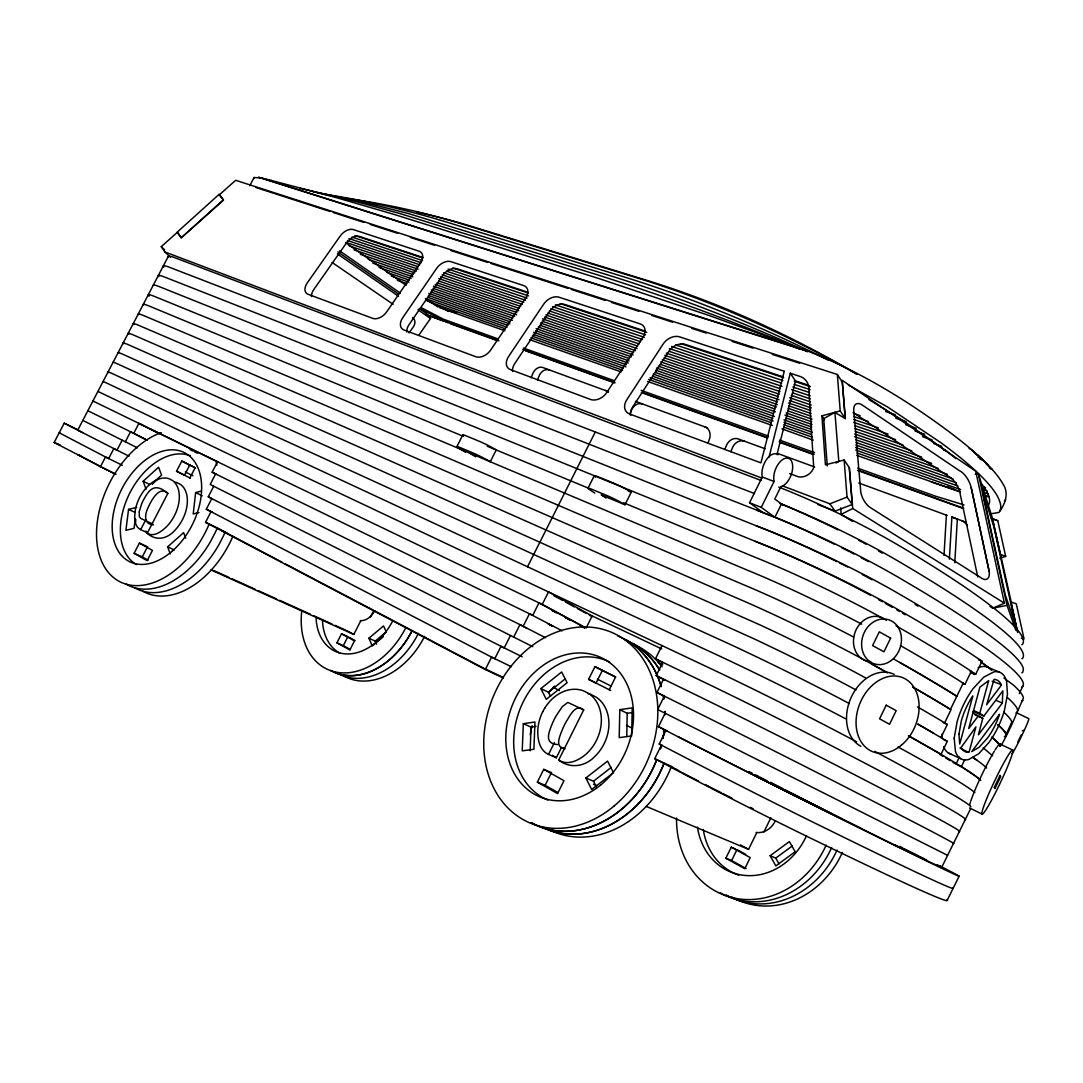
<?xml version="1.0" encoding="UTF-8"?>
<svg xmlns="http://www.w3.org/2000/svg" width="1083" height="1083" viewBox="0 0 1083 1083"><rect width="100%" height="100%" fill="white"/><g stroke="black" fill="none" stroke-linecap="round" stroke-linejoin="round"><path stroke-width="1.5" d="M941.872 737.455L941.899 734.233M626.759 736.21L627.206 713.291L619.801 709.676L619.205 737.645L631.673 735.953L632.201 707.876L619.801 709.676M530.129 750.763L531.063 727.113L523.333 723.688L522.223 750.857L533.905 749.26L534.961 721.995L523.333 723.688M943.997 555.403L946.407 515.007M949.371 559.18L951.876 516.997L965.765 522.223M954.773 562.808L957.331 519.136L951.876 516.997M201.357 491.113L195.644 492.548L193.221 513.951L198.947 512.57M135.28 518.649L134.062 528.342L125.899 530.318L128.566 509.376L136.702 507.345M135.429 522.764L135.835 519.556M79.045 430.425L64.208 423.155L54.15 442.487L115.543 474.286M1004.388 736.724L1005.687 736.088L1005.972 734.179A348.577 23.826 26.4 0 0 998.025 724.933M1005.687 736.088L1006.012 734.22A351.813 24.043 26.4 0 0 997.795 724.744M989.876 513.965L999.027 512.435C1002.79 507.304 999.663 500.508 997.077 495.554A295.009 50.915 26.1 0 0 940.694 442.568L888.046 407.262L848.422 385.074M972.561 712.831L982.782 718.3L978.409 734.843L1002.33 703.07L1002.844 690.859L983.865 716.066L973.17 711.355M1000.083 510.932C1005.565 502.837 1009.058 492.494 1002.817 483.776A295.063 52.864 26.1 0 0 983.35 460.343A295.036 52.85 26.1 0 0 946.813 430.059C903.791 398.233 857.533 370.413 807.539 351L261.098 177.883L254.045 177.531L249.767 185.748M1016.179 712.912A115.191 9.233 25.7 0 0 1017.154 712.316L1017.614 710.082A351.515 28.794 26.3 0 0 1007.461 697.628M1017.154 712.316L1023.421 698.048A351.366 31.177 26.3 0 0 1013.512 685.119L1003.955 678.066M776.998 454.481L795.491 380.932L790.279 373.242L769.052 457.08M254.045 177.531L254.018 178.6M969.082 752.198L975.905 726.896L961.014 747.622A37.323 16.407 -66.2 0 0 968.446 752.292L959.985 748.028M983.865 716.066L979.777 713.291L988.671 680.611L979.871 687.163L968.716 728.507L978.694 715.538M531.239 377.71L532.403 374.556A9.774 7.324 -69.6 0 1 543.111 367.624L608.538 391.667M537.534 380.065L538.698 376.938A9.733 7.31 -69.5 0 1 549.379 370.048M629.859 414.342L631.051 411.174A10.18 7.987 -69 0 1 642.585 404.108M707.93 443.164L709.108 440.064A10.546 8.515 -68.5 0 0 704.64 426.661M724.879 449.472L726.07 446.345A10.708 8.772 -68.2 0 1 738.606 439.062L765.14 448.768M730.876 451.733L732.067 448.619A10.654 8.759 -68.1 0 1 744.576 441.377M1017.736 742.193L1021.323 734.761M665.91 730.511L659.222 744.021L661.415 745.158L654.728 758.682L681.573 772.842A126.873 2.883 26.9 0 0 810.165 837.958L832.177 848.639A356.402 7.391 26.8 0 0 946.975 900.745L959.159 876.161A116.842 0.785 26.8 0 0 939.57 865.764M933.627 733.205A352.246 16.868 26.5 0 0 917.707 724.026L947.314 741.314L940.992 754.35L908.461 735.804M959.389 757.112L955.951 764.178L953.067 762.432M908.596 735.858A352.395 14.472 26.5 0 1 980.738 780.301A352.3 14.472 26.5 0 0 963.153 767.806L961.379 766.71L964.818 759.616M1019.306 693.553L1022.866 686.162A350.364 33.397 26.3 0 0 898.998 593.863A124.396 12.982 25.8 0 0 761.863 528.044L158.7 286.399A37.12 2.87 27.7 0 0 153.19 285.343M1005.403 736.223L1011.793 722.117A351.664 26.425 26.3 0 0 1003.833 712.262M665.124 713.264L658.464 726.707L677.904 736.643A125.614 0.948 26.8 0 0 805.319 800.879L827.182 811.736A353.424 2.423 26.7 0 0 941.628 867.456L970.422 809.136M963.166 683.197L950.454 709.392L945.879 706.563A349.173 21.498 26.4 0 0 912.603 686.96M944.647 722.848L951.009 709.731L946.407 706.888A351.948 21.646 26.4 0 0 912.901 687.15M962.421 683.265L964.967 684.361L971.302 671.311M940.965 737.55L947.314 724.459L940.03 720.046A352.097 19.264 26.4 0 0 917.545 706.915M971.004 672.218L975.729 674.222L982.024 661.212L971.884 654.389A351.366 31.177 26.3 0 0 919.657 622.129L898.633 609.932A124.816 12.116 25.8 0 0 761.092 543.707L153.637 296.092A37.133 2.667 27.6 0 0 148.452 295.429L149.156 296.146M731.269 847.217L750.221 857.587L744.779 868.701L725.854 858.223L731.269 847.217L735.56 848.991M725.854 858.223L731.621 860.552L736.995 849.586L745.713 854.365M646.199 806.402L748.556 849.356L756.692 832.746M763.894 832.015L770.893 817.706M662.742 662.755L655.459 658.789L662.011 645.576M664.976 680.219L656.203 675.575L662.782 662.309M773.519 516.794L763.312 512.773L749.531 502.756L762.297 477.007A15.013 8.366 -68.9 0 1 766.534 459.503A15.013 8.366 -68.9 0 1 778.054 454.752M664.285 696.274L656.948 692.484L663.554 679.163M664.326 696.139L657.706 709.527L947.503 855.286M774.968 517.363L761.254 507.345L774.074 481.475A15.094 8.326 -68.9 0 1 782.224 459.842A15.094 8.326 -68.9 0 1 792.661 467.788A15.094 8.326 -68.9 0 1 780.884 486.66L774.778 499.006L782.86 505.03M561.522 747.324L556.31 757.762L548.526 754.431L554.51 742.437M537.358 782.143L543.734 769.363L551.477 772.572L545.142 785.283L537.358 782.143L557.555 793.609L563.972 780.694L543.734 769.363M610.758 690.494L588.597 679.352L594.933 666.654L615.604 676.943L609.228 689.763M594.933 666.654L602.351 670.458L596.07 683.075L588.597 679.352M544.668 708.296A37.743 30.378 -66.3 0 1 583.331 690.764L588.827 693.553A37.743 30.378 -66.3 0 1 598.127 736.616L596.557 740.203A39.096 31.461 -66.3 0 1 586.851 753.416C579.662 759.995 567.979 766.182 558.706 760.049L583.696 709.893L567.817 702.42L562.253 706.725L556.134 715.849A51.104 29.796 -62.5 0 0 552.52 723.078C549.487 730.822 543.111 743.655 557.542 744.535M606.047 498.031L601.2 494.877L624.959 504.746L631.24 492.183A15.027 1.449 26.5 0 0 612.924 482.842L598.682 477.034A12.143 1.164 26.6 0 0 594.865 476.655L595.46 477.102M586.106 628.032L592.157 615.929L548.512 591.927L542.245 604.422L584.644 627.247M527.529 566.761L595.284 431.982M211.009 511.663L205.526 522.317L485.333 669.551L491.574 657.11L511.325 666.722M510.472 635.477L504.218 647.945L208.274 496.813L213.73 486.226M588.001 488.216L594.242 475.789M513.694 637.102L519.948 624.634L545.385 637.657M210.955 569.902L353.816 634.462L360.734 620.843M456.877 446.629L462.793 434.96M370.237 617.432L373.148 611.705M336.935 642.828L341.524 633.785L347.873 636.642L343.311 645.644L336.935 642.828L349.85 649.99L354.479 640.879L341.524 633.785M216.654 474.476L212.146 472.174L217.575 461.642M215.652 473.907L210.21 484.467L532.822 646.713M522.182 656.772L501.009 646.307L494.769 658.762L206.311 509.227L211.781 498.613M147.478 532.768L140.668 529.655L145.812 519.718M134.13 553.291L139.396 543.084L147.532 546.739L142.279 556.892L134.13 553.291L147.166 560.696L152.473 550.408L139.396 543.084M190.405 478.185L176.543 471.213L181.795 461.074L195.157 467.721L189.877 477.955M175.094 482.206A30.134 19.602 -63.2 0 1 177.03 482.68L180.577 484.467A30.134 19.602 -63.2 0 1 183.866 516.686L182.553 519.515A31.217 20.306 -63.2 0 1 175.026 530.156C167.77 538.63 156.331 541.608 147.234 533.269L167.865 493.334C156.927 484.155 150.835 486.781 144.811 497.611A41.181 31.786 -59.8 0 0 141.819 503.378L139.166 511.745L139.409 516.902L140.952 518.554L152.744 524.023M195.644 468.046L189.701 465.094L184.489 475.193L176.543 471.213M100.326 466.963L105.525 456.972L122.298 465.257M122.176 440.185L116.978 450.203L64.208 423.196M125.344 441.783L130.542 431.751L147.071 440.185M88.251 410.917L133.723 433.335L138.935 423.291L159.039 433.606M82.525 432.604L77.759 430.086L168.19 256.576M418.39 633.447L416.603 636.831A72.818 53.026 -64 0 1 337.26 673.206M775.035 821.347L774.074 823.107A19.44 17.017 -69.3 0 1 756.137 832.434M542.773 711.599L544.6 708.255M374.623 610.758L373.825 612.206A16.055 11.656 -64 0 1 360.355 620.627M419.162 334.728L430.493 318.47L426.066 313.244L419.175 308.452M1004.523 501.145L1005.62 499.574M409.036 332.901L411.96 328.758A9.26 6.647 -39.9 0 0 412.515 317.63M1001.396 685.119L986.64 704.708L994.059 679.366A37.323 16.407 -66.2 0 1 1001.206 684.578L992.204 681.221M987.872 506.33C992.786 499.087 986.234 490.369 982.091 484.372M146.083 489.205L143.118 481.272L158.565 467.206L161.597 475.112L152.053 483.79M152.297 484.074L157.035 479.769M170.41 257.24L164.86 251.946L161.272 246.64L177.395 232.263L181.24 237.786L223.504 200.111L219.483 194.723L235.674 180.292L837.349 374.501L842.371 382.285L845.268 418.62L834.925 412.393L823.716 418.62L827.277 465.961M170.234 553.873L167.621 546.874L183.596 532.619L185.734 538.197M383.341 636.696L372.281 645.928L368.883 638.239L383.558 625.92L386.333 632.066M368.883 638.239L375.192 641.095L386.171 631.917M540.864 688.612L561.617 672.001L567.126 682.71L546.279 699.347L540.864 688.612L548.485 692.227L550.516 696.247M548.485 692.227L565.272 678.824M585.862 777.973L607.549 761.132L613.479 772.639L591.67 789.507L585.862 777.973L593.498 781.195L596.395 786.935M593.498 781.195L611.272 767.414M770.148 855.732L789.385 841.586L795.166 851.752L775.834 865.926L770.148 855.732L775.766 858.102L779.002 863.896M775.766 858.102L792.363 845.904M835.968 463.023L838.811 461.507L834.925 412.393M840.638 507.859L841.153 514.398L852.741 508.496L1004.401 603.163L992.827 608.226L989.957 606.453M1022.325 730.849L1023.476 730.308M782.495 485.874L829.876 503.825L847.041 497.083L844.131 460.018L825.422 464.824L821.916 415.831L840.205 410.931L845.268 418.62L842.154 380.295L975.688 471.173L1004.401 603.163M817.76 504.529L835.142 511.149L852.213 504.461L849.262 467.531L844.131 460.018M999.771 558.259L1005.687 556.405L997.768 520.733L992.434 518.567L1011.522 603.407M978.247 667.683L981.442 666.695A45.039 20.049 -66.2 0 1 991.5 670.187M975.241 474.3L978.274 473.623L991.947 516.659L1000.34 554.388L1005.687 556.405M992.813 608.213L1007 605.316L1015.8 630.238M531.063 727.113L536.031 726.395M627.206 713.291L633.393 712.397M959.159 876.161L958.807 876.201A356.09 2.464 26.7 0 1 845.566 821.131L823.689 810.246A126.752 0.961 26.8 0 1 695.11 745.429L677.904 736.643M984.975 496.42L988.644 496.393M313.068 191.691L362.439 201.871L408.318 213.527L611.8 276.192C678.567 297.162 743.886 322.626 807.525 351.718M299.923 188.252L354.953 201.248L399.153 213.31L596.07 274.419C665.057 296.133 732.961 321.231 799.66 349.159M963.992 504.908L934.913 495.973L857.574 468.1M959.971 491.479L931.272 481.935M456.552 312.933L445.83 309.833L448.105 311.444M1021.418 638.198L1024.071 638.997L1016.26 603.759L1010.94 601.999L1017.695 632.567M256.062 187.562L330.044 211.469M333.253 212.512L363.807 222.381M370.237 224.465L397.583 233.292M410.443 237.448L434.567 245.245M450.65 250.444L487.634 262.397M490.843 263.44L568.034 288.376M571.255 289.418L605.018 300.329M611.462 302.414L638.794 311.254M651.655 315.41L672.57 322.165M691.861 328.393L706.333 333.077M732.067 341.389L752.969 348.144M772.26 354.385L799.606 363.211M790.279 373.242L801.122 376.816A21.998 16.665 -34.3 0 1 808.879 389.271L813.726 467.518A11.791 9.233 -34.6 0 1 798.401 476.791L789.656 473.569M54.164 442.406L58.252 444.152M423.331 257.605L360.03 236.622A11.114 6.972 -43 0 0 346.194 243.323L314.138 289.053A11.155 7.053 -44.2 0 0 311.471 296.498M527.665 292.18L457.364 268.882A11.696 7.716 -41.7 0 0 442.527 275.827L409.401 324.128A11.737 7.811 -43.1 0 0 406.802 332.034M645.4 331.195L565.312 304.648A12.36 8.556 -39.9 0 0 549.338 311.863L515.102 363.035A12.4 8.678 -41.5 0 0 512.584 371.469M783.117 376.83L685.688 344.543A13.118 9.544 -37.3 0 0 668.401 352.043L633.014 406.45A13.145 9.693 -39.2 0 0 630.617 415.479M795.491 380.932L806.293 384.506A21.863 16.638 -34.2 0 1 809.57 386.617M354.953 235.539L422.438 257.93M452.762 267.988L528.382 293.073M560.182 303.619L646.754 332.332M680.882 343.649L783.618 377.723M794.245 381.257L810.287 386.577M885.637 411.567L895.262 414.762M351.975 237.082L422.587 260.597M448.091 269.098L528.45 295.849M555.417 304.837L645.536 334.85M675.562 344.854L782.887 380.593M794.096 384.33L810.125 389.663M895.736 418.173L906.227 421.68M348.997 238.571L421.219 262.722M446.738 271.251L527.123 298.136M552.506 306.624L644.25 337.3M671.528 346.411L781.655 383.233M792.878 386.997L809.515 392.56M905.794 424.753L916.259 428.245M347.521 240.521L419.676 264.739M443.583 272.767L525.485 300.262M550.854 308.777L642.503 339.534M669.321 348.536L781.967 386.36M791.592 389.582L810.219 395.836M915.027 431.02L924.638 434.242M346.019 242.416L418.092 266.702M442.054 274.784L523.793 302.319M549.311 310.916L640.703 341.714M669.362 351.366L780.044 388.662M792.621 392.899L810.219 398.842M853.445 413.395L860.119 415.655M922.581 436.693L932.192 439.942M349.267 245.882L418.119 269.166M440.537 276.747L522.196 304.377M547.822 313.041L639.092 343.907M666.302 353.112L779.99 391.572M791.199 395.363L810.422 401.861M853.648 416.481L868.065 421.355M933.708 443.556L941.723 446.264M980.142 459.26L983.35 460.343A2481.315 1450.963 83.9 0 0 977.814 456.877M354.06 249.848L416.535 271.048M438.777 278.602L520.639 306.394M545.886 314.963L637.576 346.086M664.8 355.332L779.286 394.198M789.737 397.745L811.248 405.056M853.81 419.5L878.394 427.839M943.496 449.946L946.704 451.029M360.395 254.315L414.843 272.862M438.75 281.011L518.933 308.317M544.546 317.048L637.048 348.564M664.231 357.823L778.339 396.703M789.548 400.52L811.343 407.953M853.607 422.343L888.101 434.093M368.288 259.284L413.083 274.608M436.99 282.771L518.689 310.713M542.448 318.835L635.504 350.648M662.282 359.8L778.921 399.681M788.505 402.957L810.869 410.606M854.704 425.592L895.56 439.563M372.918 263.128L412.826 276.828M435.19 284.491L516.821 312.5M542.15 321.191L633.541 352.544M660.725 361.871L777.445 401.928M788.641 405.759L811.018 413.449M855.083 428.557L902.978 444.991M379.104 267.487L411.107 278.507M433.43 286.183L516.672 314.842M540.485 323.045L633.162 354.953M660.319 364.308L777.391 404.609M788.153 408.305L810.977 416.17M855.259 431.413L911.751 450.866M386.834 272.361L409.225 280.091M433.146 288.349L514.587 316.48M540.133 325.306L631.403 356.835M658.302 366.122L776.457 406.951M787.639 410.809L812.033 419.229M854.704 433.972L921.768 457.134M391.329 276.097L408.914 282.189M431.264 289.933L512.814 318.199M538.292 327.025L629.507 358.635M656.515 368.003L774.968 409.049M786.163 412.934L811.736 421.801M854.609 436.652L931.624 463.348M397.353 280.335L406.951 283.678M430.858 291.99L512.394 320.338M536.126 328.596L629.033 360.896M655.756 370.183L775.374 411.784M784.945 415.1L812.06 424.536M855.908 439.779L938.068 468.343M428.854 293.452L510.242 321.841M535.665 330.708L628.302 363.022M655.229 372.417L773.479 413.665M785.96 418.011L811.763 427.013M856.098 442.487L947.368 474.313M982.051 486.416L985.665 487.675M428.421 295.429L509.849 323.925M533.675 332.264L626.367 364.7M653.279 374.109L774.48 416.522M784.051 419.866L811.533 429.477M855.814 444.978L953.094 479.011M982.322 489.245L987.114 490.924M427.947 297.365L507.778 325.387M533.256 334.336L625.906 366.853M652.927 376.329L772.788 418.404M783.957 422.316L812.48 432.334M855.556 447.455L956.37 482.828M983.202 492.251L988.305 494.038M425.416 298.556L507.034 327.283M532.2 336.136L623.321 368.22M650.125 377.656L773.072 420.935M783.997 424.78L811.302 434.391M855.719 450.027L957.859 485.983M983.31 494.945L1005.227 594.689L1015.651 625.284L993.856 526.866L982.741 491.52L983.31 494.945L988.116 496.637M429.613 302.076L505.423 328.839M530.887 337.828L622.59 370.21M648.636 379.402L771.177 422.668M783.659 427.081L812.548 437.275M857.019 452.978L960.675 489.584M439.549 307.613L504.854 330.735M529.533 339.629L621.114 371.902M647.499 381.419L772.409 425.484M781.967 428.868L813.306 440.145M856.815 455.374L960.337 492.02M497.95 338.871L443.489 319.228L421.03 307.558M523.4 348.022L614.102 380.62M641.163 390.34L768.47 436.083M779.598 440.091L814.606 452.667M498.897 340.82L425.673 314.449L443.164 320.934M522.791 349.416L615.117 382.678M642.192 392.425L767.955 437.722M779.097 441.729L814.132 454.346M858.711 470.401L963.775 508.252M991.419 518.446L997.768 520.733M450.677 323.831L496.759 340.441M525.363 350.743L614.359 382.813M641.38 392.547L766.926 437.789M779.652 442.365L813.022 454.4M857.519 470.428L962.408 508.225M707.497 427.839L636.438 401.739A10.221 8.001 -69 0 0 635.396 401.387M777.283 453.33L814.646 466.99M858.738 482.964L947.124 515.413M762.297 477.007L774.074 481.475M164.86 251.946L761.958 478.104M760.983 480.419L173.835 257.334A37.079 3.479 27.9 0 0 168.407 257.145M756.841 510.201L763.055 512.584M754.472 493.55L168.786 267.014A37.093 3.276 27.8 0 0 163.411 266.702L163.79 267.135M749.531 502.756L761.254 507.345M449.824 311.403L433.972 304.052M78.599 454.846L77.692 454.508L100.868 466.881M947.422 486.538L955.125 489.678M628.262 490.978L631.24 492.183M463.24 436.273L148.588 305.799A37.147 2.464 27.5 0 0 143.443 305.013M487.228 446.223L587.852 487.946M623.673 502.796L754.485 557.041A124.87 11.196 25.9 0 1 886.395 620.315M978.477 659.737L982.024 661.212M987.114 666.966L999.447 672.15M593.47 784.282L596.571 785.581M447.834 322.693L419.947 308.682M147.234 533.269C154.192 537.52 162.03 531.076 166.877 526.365A31.366 20.306 -63.1 0 0 174.431 515.67L175.784 512.841A30.27 19.602 -63.2 0 0 172.535 480.514L168.975 478.672A30.27 19.602 -63.2 0 0 141.304 494.565L139.761 497.219A31.38 20.333 -63.2 0 0 135.429 509.362C134.387 516.077 133.426 526.013 140.668 529.655M558.706 760.049C569.726 768.971 585.131 766.656 594.499 756.787A38.866 31.38 -66.4 0 0 604.152 743.669L605.749 740.109A37.512 30.31 -66.4 0 0 596.367 697.262L590.858 694.406A37.512 30.31 -66.4 0 0 587.974 693.607M996.238 700.444L1002.33 703.07M77.759 430.086L78.653 430.493M564.73 748.773C553.738 747.135 560.561 734.694 562.781 728.575A51.361 29.701 -62.6 0 1 566.409 721.305C570.064 715.863 575.452 703.192 583.696 709.893M973.644 710.597L979.777 713.291M975.147 714.929L982.782 718.3M617.865 635.911L625.554 639.593A103.088 83.296 -66.4 0 1 661.239 686.676A103.047 83.269 -66.4 0 0 625.568 639.579M625.175 639.904L632.838 643.573A102.479 83.107 -66.5 0 1 659.723 670.133A102.452 83.08 -66.5 0 0 632.851 643.559M60.134 433.173L59.186 432.78L108.638 458.596L113.837 448.592L129.08 456.2M943.239 722.618L947.314 724.459M213.635 570.47L229 577.415M232.073 578.809L255.128 589.233M258.201 590.628L276.639 598.967M279.712 600.348L310.455 614.251M313.529 615.645L331.967 623.984M335.04 625.378L345.788 630.238M167.621 546.874L174.377 549.947M943.347 739.499L947.314 741.314M79.519 455.253L80.738 455.808M922.675 858.264L924.286 858.995M926.655 860.092L918.722 856.152M677.863 770.094L673.369 768.023L681.126 772.084M948.424 752.996L960.567 758.601M153.42 524.862C142.658 524.226 145.176 513.139 148.425 506.898A41.344 31.786 -59.9 0 1 151.417 501.118C154.571 495.635 160.974 486.768 167.865 493.334M654.728 758.682L672.584 766.926M957.318 764.815L961.379 766.71M128.566 509.376L135.294 512.503M58.658 444.341L60.12 445.018M485.333 669.551L503.5 678.08M503.27 677.444L483.776 668.279L285.046 563.756M922.242 858.061L894.436 844.699M1000.286 744.156L1012.849 750.14A35.536 2.965 -64.5 0 1 991.148 800.892A35.536 2.965 -64.5 0 1 988.197 795.152A35.536 2.965 -64.5 0 1 1012.849 750.14M592.157 615.929L661.699 648.92M659.222 744.021L662.187 745.429M205.526 522.317L220.742 529.601M226.861 532.863L220.783 529.953L282.054 562.185M542.245 604.422L98.323 391.613M655.459 658.789L694.799 677.687A125.384 2.816 26.5 0 1 832.11 746.052L853.729 757.301A352.841 7.256 26.6 0 1 965.102 818.843L965.373 819.601A115.624 2.328 26.5 0 1 964.696 819.533M658.22 662.742L662.742 664.921M102.303 467.639L115.976 474.219M143.118 481.272L149.779 484.507M656.203 675.575L688.138 691.144A125.438 1.882 26.6 0 1 825.422 759.738L847.096 770.893A352.977 4.833 26.6 0 1 959.24 830.986L959.592 831.568A115.664 1.557 26.5 0 1 958.956 831.433M140.776 424.428L143.768 425.89M150.185 429.017L217.615 461.913M206.311 509.227L212.376 512.178M190.053 449.607L193.045 451.07M194.426 451.746L197.444 453.222M658.464 726.707L667.318 731.039M969.502 807.918L982.01 814.078M195.644 492.548L202.277 495.824M861.12 828.36L787.327 791.741A110.94 0.839 26.8 0 1 747.5 771.773M212.146 472.174L523.184 626.231L529.452 613.75L562.131 630.82M656.948 692.484L681.464 704.627A125.506 0.948 26.6 0 1 818.734 773.438L840.462 784.498A353.126 2.423 26.7 0 1 953.378 843.129L953.798 843.549A115.719 0.772 26.6 0 1 953.202 843.346M208.274 496.813L211.293 498.315M602.351 670.458L615.604 677.051M137.392 447.848L82.863 420.407M185.396 471.985L192.896 475.762M597.437 679.217L611.218 686.148M181.795 461.074L189.701 465.094M133.723 433.335L147.247 440.226M899.729 846.351L902.748 847.894M903.858 848.585L917.815 855.57M755.636 774.859L758.614 776.376M770.541 782.454L782.481 788.546M785.459 790.062L842.127 818.965M749.179 771.705L752.184 773.235M759.725 777.08L767.265 780.924M770.27 782.467L832.055 813.983M522.696 626.164L527.083 628.424M553.237 687.339L559.464 690.561M626.529 725.285L632.513 728.372M661.415 745.158L688.341 759.129A126.806 1.922 26.8 0 0 816.92 824.095L838.878 834.871A356.239 4.928 26.8 0 0 952.891 888.466L953.338 888.263A116.896 1.57 26.9 0 0 952.729 887.776M856.626 741.774L838.797 732.392A125.33 3.763 26.4 0 0 701.459 664.231L108.002 383.693A37.255 0.826 27 0 0 103.345 381.961M548.607 624.079L553.102 626.434M547.849 623.794L552.222 626.096M582.871 626.475L538.968 602.852L532.701 615.347L92.976 400.994L93.747 401.522M551.978 610.23L556.445 612.626M565.38 617.432L569.848 619.828M580.258 625.433L584.725 627.829M551.734 610.284L556.202 612.68M565.136 617.486L569.604 619.882M580.028 625.487L584.509 627.896M434.418 304.296L426.892 299.923M347.332 630.942L353.816 634.462M740.42 844.93L748.556 849.356M349.322 637.427L355.062 640.567M553.684 595.528L562.564 600.402M565.529 602.04L574.41 606.913M577.374 608.538L586.255 613.425M589.22 615.049L592.184 616.674M343.311 645.644L350.472 649.61M731.621 860.552L746.133 868.58M128.85 334.16L128.444 333.821A37.188 1.855 27.3 0 1 133.399 334.958L734.653 597.139A125.032 8.42 26.1 0 1 872.099 664.231L887.126 672.584M872.099 664.231L887.248 672.651M893.732 659.046L899.946 662.552A351.813 24.043 26.4 0 1 952.783 693.743L956.817 696.288L952.268 693.418A349.037 23.867 26.4 0 0 899.783 662.458M900.447 645.603L906.525 649.069A351.664 26.425 26.3 0 1 959.159 680.611L964.967 684.361M142.279 556.892L148.073 560.182M545.142 785.283L558.097 792.634M868.918 399.6L902.031 419.866L946.813 451.34A266.662 46.176 26 0 1 955.923 458.651M896.101 625.839L913.091 635.599A351.515 28.794 26.3 0 1 965.522 667.494L975.729 674.222M940.044 754.54L942.941 756.286M945.825 758.046L950.17 760.672M469.305 452.911L475.613 456.809M465.473 452.274L457.811 447.509A11.439 0.88 26.9 0 1 460.424 447.672L472.946 452.938A14.147 1.097 26.9 0 1 490.261 461.751L496.231 449.959A14.147 1.191 26.9 0 0 478.916 441.133L466.367 435.948A11.439 0.961 27 0 0 463.714 435.867M841.153 514.398L852.605 521.478M594.784 493.063L588.638 489.042A12.143 1.083 26.6 0 1 592.428 489.516L606.615 495.405A15.04 1.34 26.5 0 1 624.959 504.746M552.52 755.257L556.31 757.762M548.526 754.431C538.468 749.774 537.046 736.806 538.061 727.031A39.123 31.515 -66.3 0 1 542.773 711.599M853.16 412.501L948.18 476.168A15.46 7.54 62.4 0 1 960.391 494.972L977.773 576.955M146.422 531.712L145.691 531.171M108.814 372.62L108.368 372.322A37.242 1.029 27.1 0 1 113.092 373.933L708.106 650.788A125.262 4.698 26.4 0 1 845.471 718.733M972.642 757.328L977.137 760.388M332.115 262.465L393.115 304.309M337.368 253.815L398.53 296.282M417.984 309.779L430.493 318.47M339.534 250.755L400.304 293.114M337.828 251.852L398.49 294.062M425.7 299.883L428.029 301.507M432.212 302.996L437.965 307.044M345.585 242.66L406.152 285.37M970.178 671.622L974.226 674.533M981.306 662.187L992.001 670.079M983.215 747.812L992.583 755.785M123.841 343.771L123.421 343.433A37.201 1.638 27.3 0 1 128.322 344.692L760.225 625.013A125.1 7.486 26.2 0 1 865.452 677.836M133.845 324.562L133.439 324.21A37.174 2.058 27.4 0 1 138.462 325.238L741.273 583.764A124.978 9.354 26 0 1 853.675 637.075M161.272 246.64L164.589 249.807M977.028 455.05L971.911 450.108A2510.597 1459.099 84.1 0 0 969.136 448.362M987.1 464.742L992.042 469.508A2420.424 1430.047 83.8 0 0 989.307 467.775M158.808 276.693L158.429 276.273A37.106 3.073 27.8 0 1 163.75 276.707L762.622 512.476A123.976 13.835 25.8 0 1 899.35 577.889L920.239 590.235A349.362 35.604 26.2 0 1 1023.381 669.172L1022.853 671.947A114.392 11.426 25.5 0 1 1021.838 672.787M829.876 503.825L835.142 511.149M847.041 497.083L852.213 504.461M821.916 415.831L824.488 419.649M375.192 641.095L376.559 644.168M1010.94 601.972L1017.479 631.348M984.325 499.737L984.745 501.632M978.274 473.623L1007 605.316M989.253 571.756L971.194 487.634A15.541 7.5 62.4 0 0 959.281 470.591L862.867 405.421A13.876 7.026 60.8 0 0 853.783 410.457L860.552 489.435A14.255 7.405 62.1 0 0 870.867 507.913L981.415 578.038A13.646 6.674 63.7 0 0 989.253 571.756L971.194 487.634M849.356 467.558L852.741 508.496M837.349 374.501L840.205 410.931M605.451 390.408A10.085 7.784 -69.2 0 1 608.199 392.127M961.731 520.598A18.492 16.638 -65 0 1 967.444 525.58M975.512 453.723A2504.37 1458.341 84 0 1 978.301 455.469L988.346 465.176A2458.762 1443.68 83.8 0 0 985.584 463.429M344.502 198.189A2302.079 1276.654 -88.9 0 1 347.643 198.622M350.784 199.069A2302.079 1276.654 -88.9 0 1 460.126 223.396L639.078 278.493A2847.41 1556.027 85.2 0 1 856.815 374.149M852.822 371.753A2262.441 1343.962 86.9 0 0 649.367 281.12L469.494 225.778A1883.96 1113.568 -86.9 0 0 417.077 212.2M854.23 372.566A2262.441 1343.962 86.9 0 1 857.032 374.217M323.018 193.979A3715.908 1729.713 87.4 0 1 448.633 222.692L625.392 277.316A5090.912 2195.823 82.2 0 1 828.238 360.152M950.888 754.039A45.053 20.049 -66.2 0 1 943.604 746.701M870.624 661.659A23 19.426 -71.3 0 1 854.582 633.758A23 19.426 -71.3 0 1 883.457 618.461M1001.017 745.727A19.927 1.056 -64 0 0 1011.522 725.123A19.927 1.056 -64 0 0 1016.382 712.668L1028.674 718.584A19.954 1.205 -64 0 1 1022.866 733.408A19.954 1.205 -64 0 1 1012.104 753.687M860.85 746.295A39.678 29.782 -67.6 0 1 851.306 697.1A39.678 29.782 -67.6 0 1 894.206 674.371M997.24 746.742A35.441 3.208 -64.5 0 1 1000.259 746.119M969.583 805.197A35.441 3.208 -64.5 0 1 970.341 802.449M970.734 801.217A35.441 3.208 -64.5 0 1 994.356 751.155M995.142 749.883A35.441 3.208 -64.5 0 1 996.59 747.663M831.649 847.596A88.603 77.556 -69.3 0 1 720.452 892.825M837.051 850.06A88.17 77.353 -69.4 0 1 726.273 894.978M665.138 711.49A103.088 83.296 -66.4 0 1 665.206 714.739A103.047 83.269 -66.4 0 0 665.124 711.463M656.623 760.063A103.088 83.296 -66.4 0 1 531.212 822.647A103.047 83.269 -66.4 0 0 656.609 760.022M564.676 748.962A22.621 18.276 -66.4 0 1 563.241 747.784M663.987 763.461A102.479 83.107 -66.5 0 1 541.608 826.911M663.974 763.42A102.452 83.08 -66.5 0 1 541.649 826.857M547.89 800.053A75.648 61.108 -66.4 0 1 521.668 705.155A75.648 61.108 -66.4 0 1 609.634 661.984M628.465 642.381A101.883 82.904 -66.6 0 1 662.079 666.844M671.27 766.791A101.883 82.904 -66.6 0 1 550.665 830.417M549.392 829.795A101.883 82.904 -66.6 0 1 545.642 827.75M530.21 734.91A74.768 60.824 -66.6 0 1 532.173 725.664M548.458 693.079A74.768 60.824 -66.6 0 1 552.235 688.598M553.02 687.746A74.768 60.824 -66.6 0 1 554.604 686.081M842.371 852.483A87.696 77.123 -69.6 0 1 736.738 899.54M735.547 898.971A87.696 77.123 -69.6 0 1 732.04 897.103M738.836 875.159A65.007 56.898 -69.3 0 1 703.3 829.524M826.167 845.106A89.023 77.746 -69.2 0 1 736.237 898.484A89.023 77.746 -69.2 0 1 676.564 818.003M806.51 835.71A65.346 57.047 -69.2 0 1 745.564 875.497A65.346 57.047 -69.2 0 1 697.452 827.074M216.966 528.639A82.782 53.866 -63.2 0 1 215.192 532.579L211.185 540.349A82.782 53.866 -63.2 0 1 126.264 584.184M224.966 532.47A82.389 53.866 -63.2 0 1 223.206 536.396L219.226 544.126A82.389 53.866 -63.2 0 1 134.495 587.663M136.431 564.554A60.756 39.529 -63.2 0 1 129.418 493.794A60.756 39.529 -63.2 0 1 190.324 455.808M216.153 461.94A83.174 53.866 -63.2 0 1 216.898 465.094M208.884 524.768A83.174 53.866 -63.2 0 1 133.764 585.537A83.174 53.866 -63.2 0 1 98.12 516.577A83.174 53.866 -63.2 0 1 161.245 432.604M232.899 536.261A81.997 53.852 -63.2 0 1 142.672 591.101M424.577 636.371A72.507 52.972 -64.1 0 1 343.649 675.9M339.696 653.103A53.663 38.947 -64 0 1 322.517 621.412M405.881 627.544A73.414 53.121 -64 0 1 337.815 672.435A73.414 53.121 -64 0 1 301.71 611.448M392.831 620.667A53.893 38.974 -64 0 1 346.75 653.942A53.893 38.974 -64 0 1 316.101 618.515M834.749 544.329A123.624 13.781 25.8 0 0 777.689 518.446L774.9 517.308L781.479 504.001L784.268 505.111A123.57 14.688 25.7 0 1 899.702 562.009A348.374 37.797 26.2 0 1 1022.839 657.814A114.026 12.13 25.5 0 1 1021.824 658.735M842.005 547.93A123.624 13.781 25.8 0 1 849.532 551.721M851.021 552.479A123.624 13.781 25.8 0 1 853.986 553.995M861.283 557.799A123.624 13.781 25.8 0 1 868.39 561.576M849.316 703.571A125.208 5.632 26.3 0 0 714.753 637.359L118.169 364.186A37.228 1.232 27.1 0 0 113.052 362.345M898.064 746.986A352.544 12.062 26.5 0 1 974.822 792.566M118.413 353.058A37.215 1.435 27.2 0 1 123.245 354.439L753.524 638.591A125.154 6.566 26.2 0 1 855.99 689.939M973.482 757.843A352.246 16.868 26.5 0 1 986.667 768.037M874.726 751.358A352.692 9.666 26.6 0 1 970.95 806.713M937.364 864.816A115.827 0.785 26.8 0 1 942.224 867.537M753.254 808.852A111.116 2.504 26.9 0 1 750.262 807.349M732.094 798.225A111.116 2.504 26.9 0 1 722.605 793.419M721.251 792.729A111.116 2.504 26.9 0 1 711.815 787.923M710.489 787.233A111.116 2.504 26.9 0 1 705.168 784.512M698.251 780.965A111.116 2.504 26.9 0 1 682.493 772.802M946.935 899.811A116.937 2.369 27 0 1 947.49 900.366M138.448 314.612A37.16 2.261 27.5 0 1 143.525 315.519L747.879 570.389A124.924 10.275 26 0 1 861.77 624.174M992.001 737.415A348.726 21.457 26.4 0 1 1000.191 746.282M1021.81 644.764A113.661 12.834 25.4 0 0 1022.812 643.762A347.399 39.949 26.2 0 0 900.054 546.225A123.151 15.514 25.7 0 0 778.745 487.093M779.787 503.419A123.205 14.621 25.7 0 1 837.998 529.817M858.86 540.403A123.205 14.621 25.7 0 1 861.757 541.92M863.192 542.678A123.205 14.621 25.7 0 1 866.034 544.18M878.394 550.922A123.205 14.621 25.7 0 1 882.334 553.129M991.757 737.225A351.948 21.646 26.4 0 1 1000.15 746.241M1022.894 700.444A115.136 10.004 25.6 0 1 1021.878 701.107M915.149 604.449A349.511 33.262 26.3 0 1 917.978 606.142M756.056 525.715A124.031 12.928 25.8 0 1 836.902 561.617M839.623 562.957A124.031 12.928 25.8 0 1 847.691 567.005M862.244 574.531A124.031 12.928 25.8 0 1 872.126 579.798M1022.866 686.162A114.771 10.722 25.6 0 1 1021.865 686.906M755.271 541.338A124.45 12.062 25.9 0 1 822.674 570.985M824.041 571.648A124.45 12.062 25.9 0 1 847.177 583.074M848.503 583.751A124.45 12.062 25.9 0 1 870.299 595.122M878.475 599.549A124.45 12.062 25.9 0 1 882.415 601.728M885.339 603.366A124.45 12.062 25.9 0 1 892.392 607.36M896.724 609.851A350.513 31.041 26.3 0 1 899.58 611.489M902.41 613.127A350.513 31.041 26.3 0 1 905.198 614.751M980.575 661.835A350.513 31.041 26.3 0 1 990.688 669.064M954.177 738.213L955.409 751.182A45.269 19.9 -66.2 0 0 968.771 759.467L978.734 753.754L988.955 742.464A48.586 21.376 -66.2 0 0 1004.442 710.407L1007.474 694.298L1006.567 681.302A45.256 19.9 -66.2 0 0 993.815 671.893L983.757 677.159L973.211 688.49A48.491 21.294 -66.2 0 0 957.128 721.671L954.177 738.213M958.942 734.288L959.714 744.007L972.818 695.963L971.871 697.33A40.071 17.599 -66.2 0 0 961.379 720.655L958.942 734.288M784.268 371.279L760.929 462.874L629.981 414.126A13.226 9.706 -39.2 0 1 627.138 399.261L662.769 344.597A13.186 9.557 -37.4 0 1 680.124 337.03L784.268 371.279M999.474 714.442L998.959 716.039A40.139 17.653 -66.2 0 1 987.628 737.902L979.154 747.243L971.762 751.602L999.474 714.442M1000.015 775.455L994.14 787.639L994.898 788.641L1000.733 776.538L1000.015 775.455M890.632 638.131L883.931 651.817L872.573 645.563L879.301 631.822L890.632 638.131M886.232 705.182L879.572 718.828L889.563 724.27L896.183 710.678L886.232 705.182M642.585 337.842L607.143 391.938A12.955 9.354 -40.1 0 1 590.127 399.289L510.946 369.817A12.468 8.678 -41.5 0 1 508.929 356.009L543.382 304.621A12.427 8.556 -40 0 1 559.424 297.338L639.728 323.749A12.942 9.233 -38.3 0 1 642.585 337.842M525.336 298.583L491.073 349.471A12.238 8.38 -42.1 0 1 475.329 356.551L404.365 330.139A11.805 7.811 -43.1 0 1 403.038 317.278L436.368 268.787A11.751 7.703 -41.7 0 1 451.259 261.775L523.292 285.465A12.211 8.285 -40.6 0 1 525.336 298.583M420.136 263.345L386.997 311.403A11.588 7.54 -43.5 0 1 372.362 318.226L308.411 294.414A11.209 7.053 -44.2 0 1 307.64 282.365L339.886 236.473A11.168 6.972 -43 0 1 353.775 229.718L418.755 251.094A11.561 7.473 -42.2 0 1 420.136 263.345M219.05 194.398L177.192 232.168L181.294 237.773L223.315 199.881L219.05 194.398M271.102 180.387L258.499 177.274L808.013 351.447L709.351 315.586L599.17 278.629L392.804 214.014L336.854 197.769L271.102 180.387M891.241 660.481A23.176 19.535 -71.3 0 0 891.756 621.101A23.176 19.535 -71.3 0 0 861.594 643.844A23.176 19.535 -71.3 0 0 891.241 660.481M901.286 745.307A39.949 29.877 -67.6 0 0 905.347 678.933A39.949 29.877 -67.6 0 0 856.139 719.654A39.949 29.877 -67.6 0 0 901.286 745.307M663.92 698.779A103.088 83.296 -66.4 0 0 663.392 695.679A103.047 83.269 -66.4 0 1 663.906 698.752M662.931 738.538A103.088 83.296 -66.4 0 0 664.353 729.671A103.047 83.269 -66.4 0 1 662.918 738.498M660.481 748.691A103.088 83.296 -66.4 0 0 661.51 744.874A103.047 83.269 -66.4 0 1 660.468 748.651M614.264 805.86A103.684 83.499 -66.4 0 0 614.386 633.596A103.684 83.499 -66.4 0 0 483.735 743.52A103.684 83.499 -66.4 0 0 614.264 805.86M601.038 784.701A76.094 61.257 -66.4 0 0 602.175 658.098A76.094 61.257 -66.4 0 0 505.788 737.848A76.094 61.257 -66.4 0 0 601.038 784.701M330.829 670.512A73.13 53.081 -64 0 0 412.163 630.509A73.103 53.067 -64 0 1 330.856 670.499M171.831 551.464A61.041 39.529 -63.2 0 0 186.005 453.506A61.041 39.529 -63.2 0 0 112.916 516.415A61.041 39.529 -63.2 0 0 171.831 551.464"/></g></svg>
